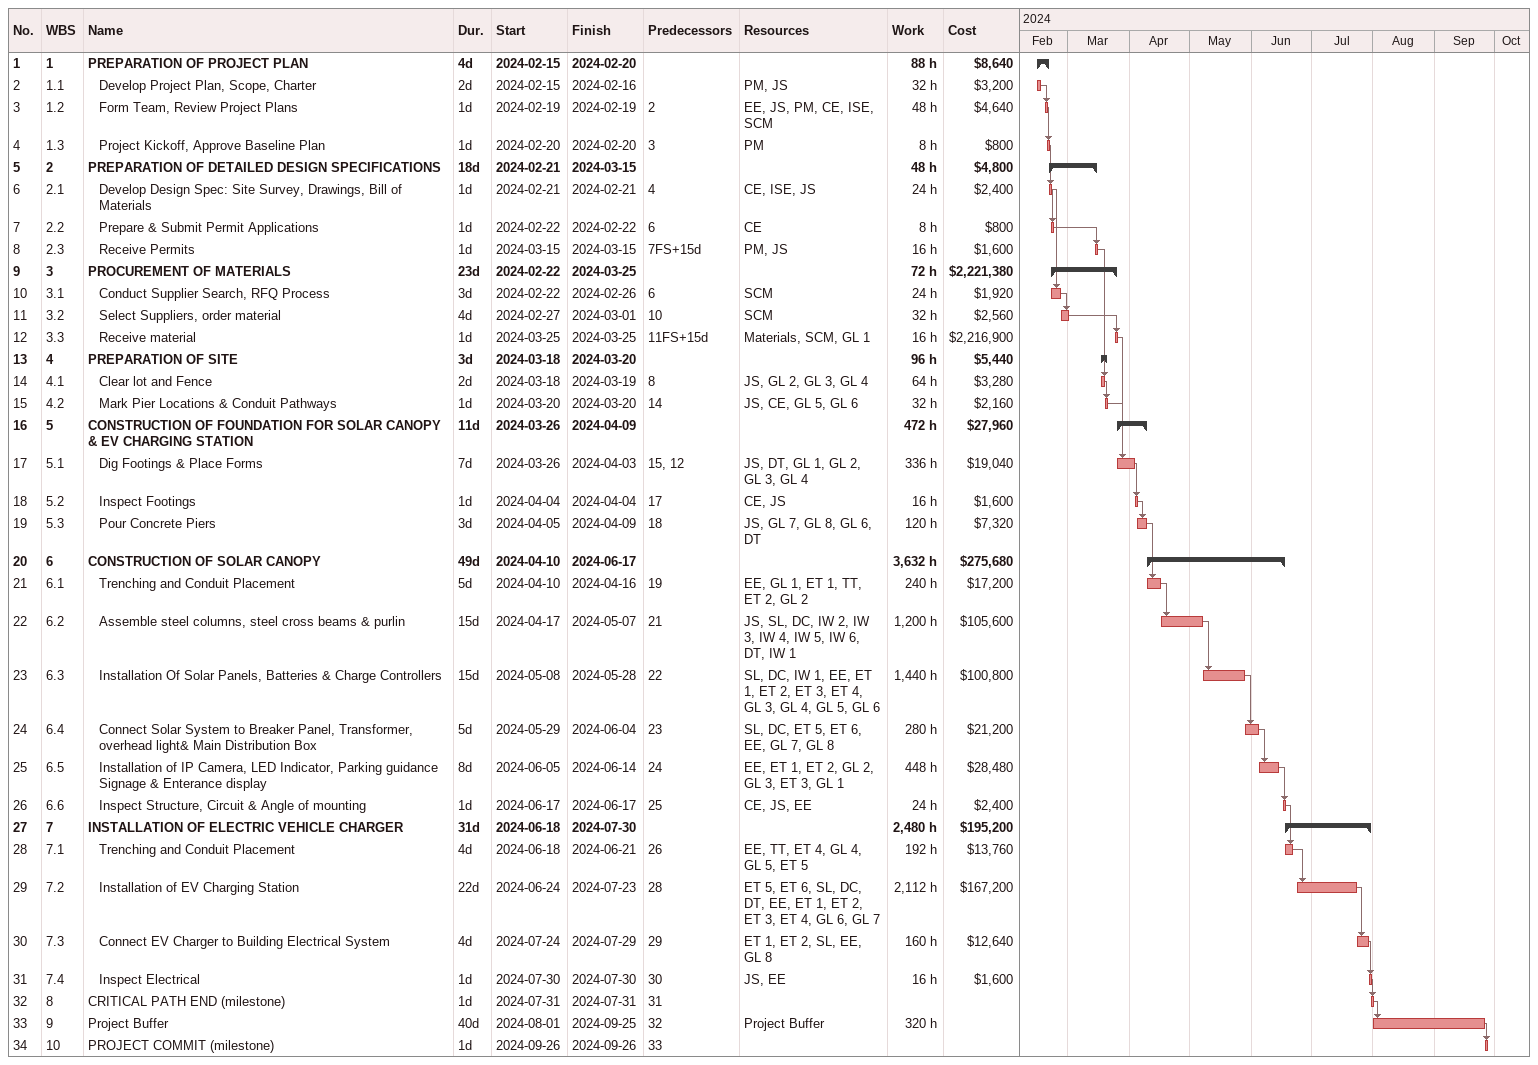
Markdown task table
| ID | WBS | Task | Duration | Start | Finish | Predecessors | Resources | Work (h) | Cost ($) |
|---|---|---|---|---|---|---|---|---|---|
| 1 | 1 | **PREPARATION OF PROJECT PLAN** | 4d | 2024-02-15 | 2024-02-20 |  |  | 88 | 8640 |
| 2 | 1.1 | Develop Project Plan, Scope, Charter | 2d | 2024-02-15 | 2024-02-16 |  | PM, JS | 32 | 3200 |
| 3 | 1.2 | Form Team, Review Project Plans | 1d | 2024-02-19 | 2024-02-19 | 2 | EE, JS, PM, CE, ISE, SCM | 48 | 4640 |
| 4 | 1.3 | Project Kickoff, Approve Baseline Plan | 1d | 2024-02-20 | 2024-02-20 | 3 | PM | 8 | 800 |
| 5 | 2 | **PREPARATION OF DETAILED DESIGN SPECIFICATIONS** | 18d | 2024-02-21 | 2024-03-15 |  |  | 48 | 4800 |
| 6 | 2.1 | Develop Design Spec: Site Survey, Drawings, Bill of Materials | 1d | 2024-02-21 | 2024-02-21 | 4 | CE, ISE, JS | 24 | 2400 |
| 7 | 2.2 | Prepare & Submit Permit Applications | 1d | 2024-02-22 | 2024-02-22 | 6 | CE | 8 | 800 |
| 8 | 2.3 | Receive Permits | 1d | 2024-03-15 | 2024-03-15 | 7FS+15d | PM, JS | 16 | 1600 |
| 9 | 3 | **PROCUREMENT OF MATERIALS** | 23d | 2024-02-22 | 2024-03-25 |  |  | 72 | 2221380 |
| 10 | 3.1 | Conduct Supplier Search, RFQ Process | 3d | 2024-02-22 | 2024-02-26 | 6 | SCM | 24 | 1920 |
| 11 | 3.2 | Select Suppliers, order material | 4d | 2024-02-27 | 2024-03-01 | 10 | SCM | 32 | 2560 |
| 12 | 3.3 | Receive material | 1d | 2024-03-25 | 2024-03-25 | 11FS+15d | Materials, SCM, GL 1 | 16 | 2216900 |
| 13 | 4 | **PREPARATION OF SITE** | 3d | 2024-03-18 | 2024-03-20 |  |  | 96 | 5440 |
| 14 | 4.1 | Clear lot and Fence | 2d | 2024-03-18 | 2024-03-19 | 8 | JS, GL 2, GL 3, GL 4 | 64 | 3280 |
| 15 | 4.2 | Mark Pier Locations & Conduit Pathways | 1d | 2024-03-20 | 2024-03-20 | 14 | JS, CE, GL 5, GL 6 | 32 | 2160 |
| 16 | 5 | **CONSTRUCTION OF FOUNDATION FOR SOLAR CANOPY & EV CHARGING STATION** | 11d | 2024-03-26 | 2024-04-09 |  |  | 472 | 27960 |
| 17 | 5.1 | Dig Footings & Place Forms | 7d | 2024-03-26 | 2024-04-03 | 15, 12 | JS, DT, GL 1, GL 2, GL 3, GL 4 | 336 | 19040 |
| 18 | 5.2 | Inspect Footings | 1d | 2024-04-04 | 2024-04-04 | 17 | CE, JS | 16 | 1600 |
| 19 | 5.3 | Pour Concrete Piers | 3d | 2024-04-05 | 2024-04-09 | 18 | JS, GL 7, GL 8, GL 6, DT | 120 | 7320 |
| 20 | 6 | **CONSTRUCTION OF SOLAR CANOPY** | 49d | 2024-04-10 | 2024-06-17 |  |  | 3632 | 275680 |
| 21 | 6.1 | Trenching and Conduit Placement | 5d | 2024-04-10 | 2024-04-16 | 19 | EE, GL 1, ET 1, TT, ET 2, GL 2 | 240 | 17200 |
| 22 | 6.2 | Assemble steel columns, steel cross beams & purlin | 15d | 2024-04-17 | 2024-05-07 | 21 | JS, SL, DC, IW 2, IW 3, IW 4, IW 5, IW 6, DT, IW 1 | 1200 | 105600 |
| 23 | 6.3 | Installation Of Solar Panels, Batteries & Charge Controllers | 15d | 2024-05-08 | 2024-05-28 | 22 | SL, DC, IW 1, EE, ET 1, ET 2, ET 3, ET 4, GL 3, GL 4, GL 5, GL 6 | 1440 | 100800 |
| 24 | 6.4 | Connect Solar System to Breaker Panel, Transformer, overhead light& Main Distribution Box | 5d | 2024-05-29 | 2024-06-04 | 23 | SL, DC, ET 5, ET 6, EE, GL 7, GL 8 | 280 | 21200 |
| 25 | 6.5 | Installation of IP Camera, LED Indicator, Parking guidance Signage & Enterance display | 8d | 2024-06-05 | 2024-06-14 | 24 | EE, ET 1, ET 2, GL 2, GL 3, ET 3, GL 1 | 448 | 28480 |
| 26 | 6.6 | Inspect Structure, Circuit & Angle of mounting | 1d | 2024-06-17 | 2024-06-17 | 25 | CE, JS, EE | 24 | 2400 |
| 27 | 7 | **INSTALLATION OF ELECTRIC VEHICLE CHARGER** | 31d | 2024-06-18 | 2024-07-30 |  |  | 2480 | 195200 |
| 28 | 7.1 | Trenching and Conduit Placement | 4d | 2024-06-18 | 2024-06-21 | 26 | EE, TT, ET 4, GL 4, GL 5, ET 5 | 192 | 13760 |
| 29 | 7.2 | Installation of EV Charging Station | 22d | 2024-06-24 | 2024-07-23 | 28 | ET 5, ET 6, SL, DC, DT, EE, ET 1, ET 2, ET 3, ET 4, GL 6, GL 7 | 2112 | 167200 |
| 30 | 7.3 | Connect EV Charger to Building Electrical System | 4d | 2024-07-24 | 2024-07-29 | 29 | ET 1, ET 2, SL, EE, GL 8 | 160 | 12640 |
| 31 | 7.4 | Inspect Electrical | 1d | 2024-07-30 | 2024-07-30 | 30 | JS, EE | 16 | 1600 |
| 32 | 8 | CRITICAL PATH END (milestone) | 1d | 2024-07-31 | 2024-07-31 | 31 |  |  |  |
| 33 | 9 | Project Buffer | 40d | 2024-08-01 | 2024-09-25 | 32 | Project Buffer | 320 |  |
| 34 | 10 | PROJECT COMMIT (milestone) | 1d | 2024-09-26 | 2024-09-26 | 33 |  |  |  |
